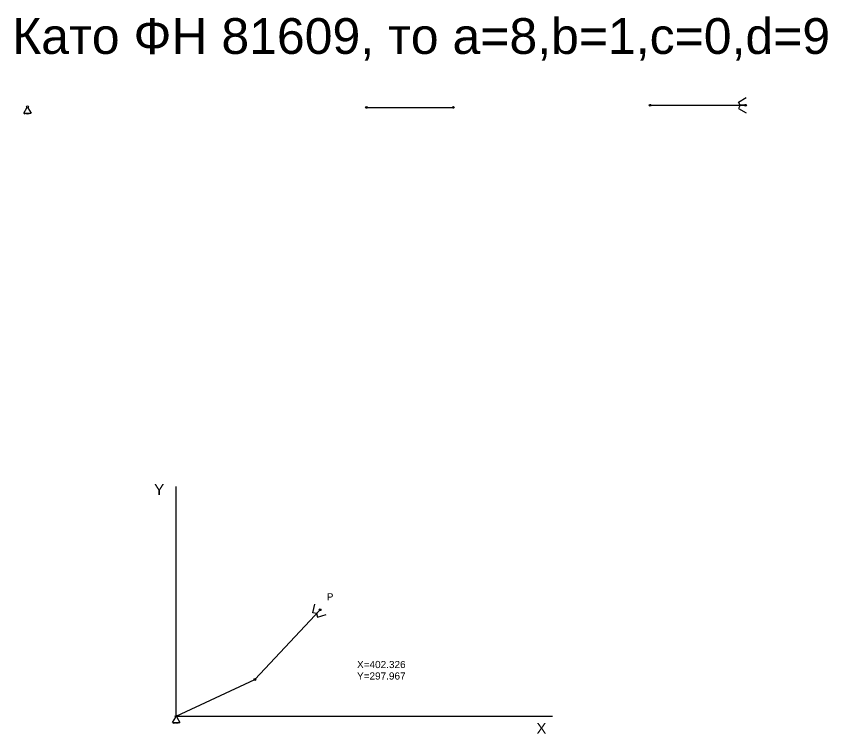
# Model space of a CAD drawing. Header units: millimetres. Extents: x 875 to 8760, y 576 to 3101.
# Drawn here: x 875 to 3145, y 576 to 2583 of the extents above; entities that cross this region are included whole.
import ezdxf

# ---------------------------------------------------------------- set-up
doc = ezdxf.new("R2010")
doc.units = ezdxf.units.MM
doc.styles.get("Standard").update_dxf_attribs({"font": 'arial.ttf'})

# ---------------------------------------------------------------- blocks, each defined once
blk = doc.blocks.new('Block1')
for p, q in [((-10, -17.3), (-1.3, -2.2)), ((-10, -17.3), (10, -17.3)), ((-8.8, -20.1), (-6, -17.3)), ((-4.8, -20.1), (-2, -17.3)), ((-0.8, -20.1), (2, -17.3)), ((1.3, -2.2), (10, -17.3)), ((3.2, -20.1), (6, -17.3))]:
    blk.add_line(p, q)
blk.add_circle((0, 0), 2.5)
blk = doc.blocks.new('Block2')
blk.add_line((0, 0), (243, 0))
for centre in [(0, 0), (243, 0)]:
    blk.add_circle(centre, 2.5)
blk = doc.blocks.new('Block3')
for p, q in [((0, 0), (267, 0)), ((247, 8.7), (268.7, 21.2)), ((252, 0), (247, 8.7)), ((252, 0), (247, -8.7)), ((267, 0), (252, 0)), ((247, -8.7), (268.7, -21.2))]:
    blk.add_line(p, q)
for centre in [(0, 0), (267, 0)]:
    blk.add_circle(centre, 2.5)

msp = doc.modelspace()

# ---------------------------------------------------------------- linework, layer by layer
for q in [(1322.8, 1267.8), (2375, 625.1)]:
    msp.add_line((1322.8, 625.1), q)

# ---------------------------------------------------------------- block references
for name, p in [('Block3', (2648.5, 2334)), ('Block1', (906.7, 2329.4)), ('Block2', (1855.1, 2328)), ('Block1', (1322.8, 625.1))]:
    msp.add_blockref(name, p)
for name, p, rotation in [('Block3', (1543.1, 727.8), 46.99999999999883), ('Block2', (1322.8, 625.1), 25.00000000000506)]:
    msp.add_blockref(name, p, dxfattribs=dict(rotation=rotation))

# ---------------------------------------------------------------- texts
for s, height, p in [('Като ФН 81609, то a=8,b=1,c=0,d=9', 100, (863.8, 2477.6)), ('Y', 30, (1261.2, 1244.2)), ('P', 20, (1744, 949.2)), ('X=402.326', 20, (1828.6, 759.8)), ('Y=297.967', 20, (1828.6, 727.7)), ('X', 30, (2330.5, 576.1))]:
    msp.add_text(s, height=height).set_placement(p)

doc.saveas('drawing.dxf')
